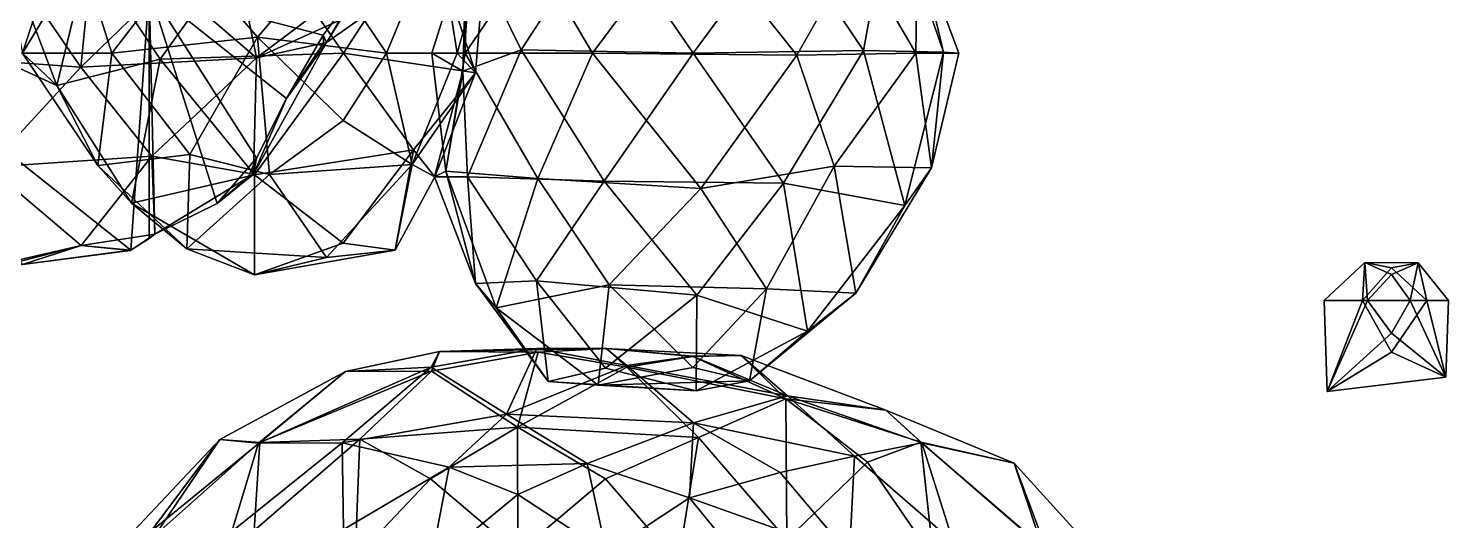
# Model space of a CAD drawing. Extents: x 290083 to 295691, y 4553739 to 4561622.
# Drawn here: x 290202.6 to 290407.4, y 4561138.1 to 4561209 of the extents above; entities that cross this region are included whole.
import ezdxf

# ---------------------------------------------------------------- set-up
doc = ezdxf.new("R2010")
doc.units = 0
doc.layers.add('Au_ppm_Pref_-_0_3', color=7, linetype='CONTINUOUS')

msp = doc.modelspace()

# ---------------------------------------------------------------- linework, layer by layer
at = {"layer": 'Au_ppm_Pref_-_0_3'}
for points in [[(290311.44, 4561223.08, 1544.61), (290323.06, 4561205.84, 1546.04), (290327.01, 4561227.6, 1549.68)], [(290323.06, 4561205.84, 1546.04), (290334.6, 4561205.61, 1550.31), (290327.01, 4561227.6, 1549.68)], [(290334.6, 4561205.61, 1550.31), (290330.81, 4561221.34, 1555.14), (290327.01, 4561227.6, 1549.68)], [(290210.17, 4561203.44, 1643.11), (290195.57, 4561224.57, 1644.05), (290183.87, 4561205.29, 1644.92)], [(290210.17, 4561203.44, 1643.11), (290212.24, 4561224.17, 1641.25), (290195.57, 4561224.57, 1644.05)], [(290196.5, 4561205.44, 1597.68), (290198.17, 4561223.11, 1597.51), (290206.7, 4561200.77, 1599.37)], [(290201.74, 4561205.44, 1592.6), (290205.2, 4561216.16, 1591.74), (290198.17, 4561223.11, 1597.51)], [(290198.17, 4561223.11, 1597.51), (290211.37, 4561220.04, 1602), (290206.7, 4561200.77, 1599.37)], [(290212.24, 4561224.17, 1641.25), (290210.17, 4561203.44, 1643.11), (290222.81, 4561215.7, 1642.67)], [(290221.61, 4561204.61, 1601.61), (290211.37, 4561220.04, 1602), (290235.37, 4561223.76, 1603.16)], [(290248.02, 4561205.43, 1603.61), (290221.61, 4561204.61, 1601.61), (290235.37, 4561223.76, 1603.16)], [(290248.02, 4561205.43, 1603.61), (290235.37, 4561223.76, 1603.16), (290260.17, 4561224.16, 1602.21)], [(290245.2, 4561218.92, 1588.57), (290254.26, 4561205.44, 1588.8), (290261.58, 4561223.23, 1591.59)], [(290248.02, 4561205.43, 1603.61), (290260.17, 4561224.16, 1602.21), (290267.06, 4561202.61, 1598.55)], [(290264.42, 4561205.44, 1593.22), (290261.58, 4561223.23, 1591.59), (290254.26, 4561205.44, 1588.8)], [(290268.54, 4561220.01, 1597.68), (290267.06, 4561202.61, 1598.55), (290260.17, 4561224.16, 1602.21)], [(290264.42, 4561205.44, 1593.22), (290268.54, 4561220.01, 1597.68), (290261.58, 4561223.23, 1591.59)], [(290285.57, 4561224.23, 1544.91), (290266.55, 4561220.43, 1549.27), (290273.66, 4561205.95, 1545.97)], [(290298.49, 4561205.45, 1544.43), (290285.57, 4561224.23, 1544.91), (290273.66, 4561205.95, 1545.97)], [(290275.47, 4561219.9, 1561.37), (290298.09, 4561224.45, 1562.47), (290283.98, 4561205.45, 1563.79)], [(290298.09, 4561224.45, 1562.47), (290313.44, 4561205.18, 1562.71), (290283.98, 4561205.45, 1563.79)], [(290298.49, 4561205.45, 1544.43), (290311.44, 4561223.08, 1544.61), (290285.57, 4561224.23, 1544.91)], [(290298.09, 4561224.45, 1562.47), (290322.01, 4561220.22, 1560.27), (290313.44, 4561205.18, 1562.71)], [(290298.49, 4561205.45, 1544.43), (290323.06, 4561205.84, 1546.04), (290311.44, 4561223.08, 1544.61)], [(290260.76, 4561205.44, 1556.1), (290265.85, 4561221.5, 1555.24), (290265.59, 4561205.44, 1559.69)], [(290265.85, 4561221.5, 1555.24), (290260.76, 4561205.44, 1556.1), (290265.25, 4561202.87, 1550.91)], [(290265.85, 4561221.5, 1555.24), (290265.25, 4561202.87, 1550.91), (290266.55, 4561220.43, 1549.27)], [(290265.85, 4561221.5, 1555.24), (290275.47, 4561219.9, 1561.37), (290265.59, 4561205.44, 1559.69)], [(290322.01, 4561220.22, 1560.27), (290330.81, 4561221.34, 1555.14), (290330.61, 4561205.44, 1559.4)], [(290330.81, 4561221.34, 1555.14), (290336.79, 4561205.44, 1556.1), (290330.61, 4561205.44, 1559.4)], [(290336.79, 4561205.44, 1556.1), (290330.81, 4561221.34, 1555.14), (290334.6, 4561205.61, 1550.31)], [(290201.74, 4561205.44, 1592.6), (290214.61, 4561205.44, 1587.87), (290210.21, 4561219.42, 1590.46)], [(290201.74, 4561205.44, 1592.6), (290210.21, 4561219.42, 1590.46), (290205.2, 4561216.16, 1591.74)], [(290221.61, 4561204.61, 1601.61), (290206.7, 4561200.77, 1599.37), (290211.37, 4561220.04, 1602)], [(290225.47, 4561219.59, 1588.27), (290210.21, 4561219.42, 1590.46), (290214.61, 4561205.44, 1587.87)], [(290235.62, 4561207.75, 1588.17), (290225.47, 4561219.59, 1588.27), (290214.61, 4561205.44, 1587.87)], [(290232.44, 4561219.78, 1638.5), (290222.81, 4561215.7, 1642.67), (290235.49, 4561204.78, 1645.4)], [(290235.62, 4561207.75, 1588.17), (290245.2, 4561218.92, 1588.57), (290225.47, 4561219.59, 1588.27)], [(290235.49, 4561204.78, 1645.4), (290248.01, 4561214.22, 1642.18), (290232.44, 4561219.78, 1638.5)], [(290235.62, 4561207.75, 1588.17), (290254.26, 4561205.44, 1588.8), (290245.2, 4561218.92, 1588.57)], [(290264.42, 4561205.44, 1593.22), (290267.06, 4561202.61, 1598.55), (290268.54, 4561220.01, 1597.68)], [(290266.55, 4561220.43, 1549.27), (290265.25, 4561202.87, 1550.91), (290273.66, 4561205.95, 1545.97)], [(290283.98, 4561205.45, 1563.79), (290265.59, 4561205.44, 1559.69), (290275.47, 4561219.9, 1561.37)], [(290330.61, 4561205.44, 1559.4), (290313.44, 4561205.18, 1562.71), (290322.01, 4561220.22, 1560.27)], [(290245.57, 4561206.99, 1651.44), (290249.97, 4561214.64, 1651), (290251.78, 4561217.04, 1650.72)], [(290245.57, 4561206.99, 1651.44), (290251.78, 4561217.04, 1650.72), (290254.86, 4561213.58, 1645.19)], [(290210.17, 4561203.44, 1643.11), (290235.49, 4561204.78, 1645.4), (290222.81, 4561215.7, 1642.67)], [(290220, 4561214.64, 1652.61), (290177.32, 4561208.84, 1648.6), (290178.16, 4561214.64, 1648.9)], [(290217.35, 4561177.06, 1650.94), (290177.32, 4561208.84, 1648.6), (290220, 4561214.64, 1652.61)], [(290220, 4561178.72, 1651.24), (290217.35, 4561177.06, 1650.94), (290220, 4561214.64, 1652.61)], [(290220.83, 4561179.33, 1651.29), (290220, 4561178.72, 1651.24), (290220, 4561214.64, 1652.61)], [(290229.82, 4561183.79, 1651.76), (290220.83, 4561179.33, 1651.29), (290220, 4561214.64, 1652.61)], [(290235.49, 4561190.33, 1652.19), (290229.82, 4561183.79, 1651.76), (290220, 4561214.64, 1652.61)], [(290239.82, 4561198.91, 1652.66), (290235.49, 4561190.33, 1652.19), (290220, 4561214.64, 1652.61)], [(290220, 4561214.64, 1652.61), (290245.13, 4561208.06, 1651.73), (290239.82, 4561198.91, 1652.66)], [(290249.97, 4561214.64, 1651), (290245.13, 4561208.06, 1651.73), (290220, 4561214.64, 1652.61)], [(290248.01, 4561214.22, 1642.18), (290235.49, 4561204.78, 1645.4), (290254.86, 4561213.58, 1645.19)], [(290245.57, 4561206.99, 1651.44), (290254.86, 4561213.58, 1645.19), (290235.49, 4561204.78, 1645.4)], [(290245.57, 4561206.99, 1651.44), (290245.13, 4561208.06, 1651.73), (290249.97, 4561214.64, 1651)], [(290201.73, 4561174.96, 1651.36), (290177.32, 4561208.84, 1648.6), (290217.35, 4561177.06, 1650.94)], [(290235.62, 4561207.75, 1588.17), (290214.61, 4561205.44, 1587.87), (290225.9, 4561190.86, 1588.33)], [(290237.36, 4561187.95, 1588.98), (290235.62, 4561207.75, 1588.17), (290225.9, 4561190.86, 1588.33)], [(290239.82, 4561198.91, 1652.66), (290245.57, 4561206.99, 1651.44), (290235.07, 4561188, 1651.3)], [(290245.57, 4561206.99, 1651.44), (290235.49, 4561204.78, 1645.4), (290235.07, 4561188, 1651.3)], [(290235.62, 4561207.75, 1588.17), (290237.36, 4561187.95, 1588.98), (290248.01, 4561195.76, 1588.51)], [(290235.62, 4561207.75, 1588.17), (290248.01, 4561195.76, 1588.51), (290254.26, 4561205.44, 1588.8)], [(290245.13, 4561208.06, 1651.73), (290245.16, 4561206.9, 1651.81), (290239.82, 4561198.91, 1652.66)], [(290245.16, 4561206.9, 1651.81), (290245.57, 4561206.99, 1651.44), (290239.82, 4561198.91, 1652.66)], [(290245.57, 4561206.99, 1651.44), (290245.16, 4561206.9, 1651.81), (290245.13, 4561208.06, 1651.73)], [(290210.17, 4561203.44, 1643.11), (290183.87, 4561205.29, 1644.92), (290196.86, 4561189.03, 1645.4)], [(290206.7, 4561200.77, 1599.37), (290201.74, 4561205.44, 1592.6), (290196.5, 4561205.44, 1597.68)], [(290206.7, 4561200.77, 1599.37), (290212.61, 4561189.23, 1592.38), (290201.74, 4561205.44, 1592.6)], [(290201.74, 4561205.44, 1592.6), (290212.61, 4561189.23, 1592.38), (290214.61, 4561205.44, 1587.87)], [(290221.61, 4561204.61, 1601.61), (290217.47, 4561183.81, 1598.93), (290206.7, 4561200.77, 1599.37)], [(290210.17, 4561203.44, 1643.11), (290220.42, 4561190.58, 1646.09), (290235.49, 4561204.78, 1645.4)], [(290212.61, 4561189.23, 1592.38), (290225.9, 4561190.86, 1588.33), (290214.61, 4561205.44, 1587.87)], [(290235.19, 4561187.93, 1602.54), (290217.47, 4561183.81, 1598.93), (290221.61, 4561204.61, 1601.61)], [(290220.42, 4561190.58, 1646.09), (290235.07, 4561188, 1651.3), (290235.49, 4561204.78, 1645.4)], [(290248.02, 4561205.43, 1603.61), (290235.19, 4561187.93, 1602.54), (290221.61, 4561204.61, 1601.61)], [(290248.02, 4561205.43, 1603.61), (290258.16, 4561191.51, 1601.17), (290235.19, 4561187.93, 1602.54)], [(290257.93, 4561189.42, 1592.34), (290254.26, 4561205.44, 1588.8), (290248.01, 4561195.76, 1588.51)], [(290248.02, 4561205.43, 1603.61), (290267.06, 4561202.61, 1598.55), (290258.16, 4561191.51, 1601.17)], [(290264.42, 4561205.44, 1593.22), (290254.26, 4561205.44, 1588.8), (290257.93, 4561189.42, 1592.34)], [(290264.42, 4561205.44, 1593.22), (290257.93, 4561189.42, 1592.34), (290267.06, 4561202.61, 1598.55)], [(290262.82, 4561188.46, 1555.76), (290260.76, 4561205.44, 1556.1), (290265.59, 4561205.44, 1559.69)], [(290260.76, 4561205.44, 1556.1), (290262.82, 4561188.46, 1555.76), (290265.25, 4561202.87, 1550.91)], [(290262.82, 4561188.46, 1555.76), (290265.59, 4561205.44, 1559.69), (290276.08, 4561187.39, 1561.28)], [(290265.25, 4561202.87, 1550.91), (290265.92, 4561187.62, 1546.73), (290273.66, 4561205.95, 1545.97)], [(290276.08, 4561187.39, 1561.28), (290265.59, 4561205.44, 1559.69), (290283.98, 4561205.45, 1563.79)], [(290285.65, 4561186.99, 1544.78), (290273.66, 4561205.95, 1545.97), (290265.92, 4561187.62, 1546.73)], [(290298.49, 4561205.45, 1544.43), (290273.66, 4561205.95, 1545.97), (290285.65, 4561186.99, 1544.78)], [(290276.08, 4561187.39, 1561.28), (290283.98, 4561205.45, 1563.79), (290299.59, 4561185.96, 1563.17)], [(290313.44, 4561205.18, 1562.71), (290299.59, 4561185.96, 1563.17), (290283.98, 4561205.45, 1563.79)], [(290298.49, 4561205.45, 1544.43), (290285.65, 4561186.99, 1544.78), (290311.5, 4561186.7, 1545.17)], [(290298.49, 4561205.45, 1544.43), (290311.5, 4561186.7, 1545.17), (290323.06, 4561205.84, 1546.04)], [(290318.79, 4561189.17, 1561.2), (290299.59, 4561185.96, 1563.17), (290313.44, 4561205.18, 1562.71)], [(290311.5, 4561186.7, 1545.17), (290329.02, 4561183.48, 1548.87), (290323.06, 4561205.84, 1546.04)], [(290318.79, 4561189.17, 1561.2), (290313.44, 4561205.18, 1562.71), (290330.61, 4561205.44, 1559.4)], [(290318.79, 4561189.17, 1561.2), (290330.61, 4561205.44, 1559.4), (290332.86, 4561188.93, 1555.51)], [(290334.6, 4561205.61, 1550.31), (290323.06, 4561205.84, 1546.04), (290329.02, 4561183.48, 1548.87)], [(290334.6, 4561205.61, 1550.31), (290329.02, 4561183.48, 1548.87), (290332.86, 4561188.93, 1555.51)], [(290336.79, 4561205.44, 1556.1), (290332.86, 4561188.93, 1555.51), (290330.61, 4561205.44, 1559.4)], [(290332.86, 4561188.93, 1555.51), (290336.79, 4561205.44, 1556.1), (290334.6, 4561205.61, 1550.31)], [(290196.86, 4561189.03, 1645.4), (290220.42, 4561190.58, 1646.09), (290210.17, 4561203.44, 1643.11)], [(290257.93, 4561189.42, 1592.34), (290261.22, 4561187.62, 1597.68), (290267.06, 4561202.61, 1598.55)], [(290267.06, 4561202.61, 1598.55), (290261.22, 4561187.62, 1597.68), (290258.16, 4561191.51, 1601.17)], [(290265.25, 4561202.87, 1550.91), (290262.82, 4561188.46, 1555.76), (290261.17, 4561187.62, 1550.16)], [(290265.25, 4561202.87, 1550.91), (290261.17, 4561187.62, 1550.16), (290265.92, 4561187.62, 1546.73)], [(290206.7, 4561200.77, 1599.37), (290217.47, 4561183.81, 1598.93), (290212.61, 4561189.23, 1592.38)], [(290235.49, 4561190.33, 1652.19), (290239.82, 4561198.91, 1652.66), (290235.07, 4561188, 1651.3)], [(290248.01, 4561195.76, 1588.51), (290237.36, 4561187.95, 1588.98), (290257.93, 4561189.42, 1592.34)], [(290196.86, 4561189.03, 1645.4), (290210.21, 4561177.73, 1647.84), (290220.42, 4561190.58, 1646.09)], [(290220.83, 4561179.33, 1651.29), (290220.42, 4561190.58, 1646.09), (290210.21, 4561177.73, 1647.84)], [(290212.61, 4561189.23, 1592.38), (290225.45, 4561177.22, 1592.97), (290225.9, 4561190.86, 1588.33)], [(290235.07, 4561188, 1651.3), (290220.42, 4561190.58, 1646.09), (290220.83, 4561179.33, 1651.29)], [(290225.45, 4561177.22, 1592.97), (290237.36, 4561187.95, 1588.98), (290225.9, 4561190.86, 1588.33)], [(290235.49, 4561190.33, 1652.19), (290234.31, 4561187.59, 1652.05), (290229.82, 4561183.79, 1651.76)], [(290235.07, 4561188, 1651.3), (290234.31, 4561187.59, 1652.05), (290235.49, 4561190.33, 1652.19)], [(290248.01, 4561178.04, 1600.87), (290235.19, 4561187.93, 1602.54), (290258.16, 4561191.51, 1601.17)], [(290255.48, 4561177.06, 1597.68), (290248.01, 4561178.04, 1600.87), (290258.16, 4561191.51, 1601.17)], [(290261.22, 4561187.62, 1597.68), (290255.48, 4561177.06, 1597.68), (290258.16, 4561191.51, 1601.17)], [(290196.86, 4561189.03, 1645.4), (290197.01, 4561174.67, 1651.44), (290210.21, 4561177.73, 1647.84)], [(290212.61, 4561189.23, 1592.38), (290217.47, 4561183.81, 1598.93), (290225.45, 4561177.22, 1592.97)], [(290245.59, 4561176.01, 1592.67), (290257.93, 4561189.42, 1592.34), (290237.36, 4561187.95, 1588.98)], [(290245.59, 4561176.01, 1592.67), (290255.48, 4561177.06, 1597.68), (290257.93, 4561189.42, 1592.34)], [(290257.93, 4561189.42, 1592.34), (290255.48, 4561177.06, 1597.68), (290261.22, 4561187.62, 1597.68)], [(290267.08, 4561172.23, 1550.16), (290261.17, 4561187.62, 1550.16), (290262.82, 4561188.46, 1555.76)], [(290276.08, 4561187.39, 1561.28), (290270.05, 4561168.75, 1555.9), (290262.82, 4561188.46, 1555.76)], [(290267.08, 4561172.23, 1550.16), (290262.82, 4561188.46, 1555.76), (290270.05, 4561168.75, 1555.9)], [(290309.07, 4561171.47, 1560.57), (290299.59, 4561185.96, 1563.17), (290318.79, 4561189.17, 1561.2)], [(290309.07, 4561171.47, 1560.57), (290318.79, 4561189.17, 1561.2), (290321.96, 4561170.84, 1555.55)], [(290318.79, 4561189.17, 1561.2), (290332.86, 4561188.93, 1555.51), (290321.96, 4561170.84, 1555.55)], [(290329.02, 4561183.48, 1548.87), (290321.96, 4561170.84, 1555.55), (290332.86, 4561188.93, 1555.51)], [(290235.22, 4561173.48, 1597.23), (290217.47, 4561183.81, 1598.93), (290235.19, 4561187.93, 1602.54)], [(290235.07, 4561188, 1651.3), (290220.83, 4561179.33, 1651.29), (290229.82, 4561183.79, 1651.76)], [(290225.45, 4561177.22, 1592.97), (290245.59, 4561176.01, 1592.67), (290237.36, 4561187.95, 1588.98)], [(290234.31, 4561187.59, 1652.05), (290235.07, 4561188, 1651.3), (290229.82, 4561183.79, 1651.76)], [(290235.22, 4561173.48, 1597.23), (290235.19, 4561187.93, 1602.54), (290248.01, 4561178.04, 1600.87)], [(290261.17, 4561187.62, 1550.16), (290267.08, 4561172.23, 1550.16), (290265.92, 4561187.62, 1546.73)], [(290285.65, 4561186.99, 1544.78), (290265.92, 4561187.62, 1546.73), (290275.9, 4561172.62, 1546.43)], [(290267.08, 4561172.23, 1550.16), (290275.9, 4561172.62, 1546.43), (290265.92, 4561187.62, 1546.73)], [(290276.08, 4561187.39, 1561.28), (290286.35, 4561172.07, 1560.88), (290270.05, 4561168.75, 1555.9)], [(290285.65, 4561186.99, 1544.78), (290275.9, 4561172.62, 1546.43), (290299, 4561170.56, 1545.97)], [(290286.35, 4561172.07, 1560.88), (290276.08, 4561187.39, 1561.28), (290299.59, 4561185.96, 1563.17)], [(290311.5, 4561186.7, 1545.17), (290285.65, 4561186.99, 1544.78), (290299, 4561170.56, 1545.97)], [(290299, 4561170.56, 1545.97), (290314.98, 4561165.37, 1549.87), (290311.5, 4561186.7, 1545.17)], [(290311.5, 4561186.7, 1545.17), (290314.98, 4561165.37, 1549.87), (290329.02, 4561183.48, 1548.87)], [(290286.35, 4561172.07, 1560.88), (290299.59, 4561185.96, 1563.17), (290309.07, 4561171.47, 1560.57)], [(290225.45, 4561177.22, 1592.97), (290217.47, 4561183.81, 1598.93), (290235.22, 4561173.48, 1597.23)], [(290329.02, 4561183.48, 1548.87), (290314.98, 4561165.37, 1549.87), (290321.96, 4561170.84, 1555.55)], [(290220.83, 4561179.33, 1651.29), (290210.21, 4561177.73, 1647.84), (290217.35, 4561177.06, 1650.94)], [(290220, 4561178.72, 1651.24), (290220.83, 4561179.33, 1651.29), (290217.35, 4561177.06, 1650.94)], [(290235.22, 4561173.48, 1597.23), (290248.01, 4561178.04, 1600.87), (290255.48, 4561177.06, 1597.68)], [(290197.01, 4561174.67, 1651.44), (290197.59, 4561174.43, 1651.44), (290210.21, 4561177.73, 1647.84)], [(290210.21, 4561177.73, 1647.84), (290197.59, 4561174.43, 1651.44), (290201.73, 4561174.96, 1651.36)], [(290217.32, 4561177.02, 1650.95), (290210.21, 4561177.73, 1647.84), (290201.73, 4561174.96, 1651.36)], [(290217.32, 4561177.02, 1650.95), (290201.73, 4561174.96, 1651.36), (290217.35, 4561177.06, 1650.94)], [(290217.35, 4561177.06, 1650.94), (290210.21, 4561177.73, 1647.84), (290217.32, 4561177.02, 1650.95)], [(290245.59, 4561176.01, 1592.67), (290225.45, 4561177.22, 1592.97), (290235.22, 4561173.48, 1597.23)], [(290245.59, 4561176.01, 1592.67), (290235.22, 4561173.48, 1597.23), (290255.48, 4561177.06, 1597.68)], [(290389.49, 4561169.8, 1496.71), (290395.34, 4561175.27, 1496.71), (290395.76, 4561169.8, 1498.33)], [(290395.34, 4561175.27, 1496.71), (290389.49, 4561169.8, 1496.71), (290395.03, 4561169.8, 1494.74)], [(290395.34, 4561175.27, 1496.71), (290395.03, 4561169.8, 1494.74), (290399.2, 4561174.49, 1495.15)], [(290399.2, 4561174.49, 1495.15), (290395.03, 4561169.8, 1494.74), (290404.28, 4561169.8, 1494.31)], [(290395.34, 4561175.27, 1496.71), (290399.2, 4561173.53, 1497.95), (290395.76, 4561169.8, 1498.33)], [(290395.34, 4561175.27, 1496.71), (290403.04, 4561175.23, 1496.71), (290399.2, 4561173.53, 1497.95)], [(290403.04, 4561175.23, 1496.71), (290395.34, 4561175.27, 1496.71), (290399.2, 4561174.49, 1495.15)], [(290401.88, 4561169.8, 1497.97), (290399.2, 4561173.53, 1497.95), (290403.04, 4561175.23, 1496.71)], [(290403.04, 4561175.23, 1496.71), (290399.2, 4561174.49, 1495.15), (290404.28, 4561169.8, 1494.31)], [(290401.88, 4561169.8, 1497.97), (290403.04, 4561175.23, 1496.71), (290407.44, 4561169.8, 1496.71)], [(290407.44, 4561169.8, 1496.71), (290403.04, 4561175.23, 1496.71), (290404.28, 4561169.8, 1494.31)], [(290275.9, 4561172.62, 1546.43), (290267.08, 4561172.23, 1550.16), (290277.56, 4561158.13, 1550.16)], [(290277.56, 4561158.13, 1550.16), (290267.08, 4561172.23, 1550.16), (290270.05, 4561168.75, 1555.9)], [(290286.35, 4561172.07, 1560.88), (290284.77, 4561157.57, 1555.64), (290270.05, 4561168.75, 1555.9)], [(290299, 4561170.56, 1545.97), (290275.9, 4561172.62, 1546.43), (290285.81, 4561160.02, 1546.9)], [(290275.9, 4561172.62, 1546.43), (290277.56, 4561158.13, 1550.16), (290285.81, 4561160.02, 1546.9)], [(290286.35, 4561172.07, 1560.88), (290298.41, 4561160.15, 1559.32), (290284.77, 4561157.57, 1555.64)], [(290286.35, 4561172.07, 1560.88), (290309.07, 4561171.47, 1560.57), (290298.41, 4561160.15, 1559.32)], [(290401.88, 4561169.8, 1497.97), (290395.76, 4561169.8, 1498.33), (290399.2, 4561173.53, 1497.95)], [(290299, 4561170.56, 1545.97), (290285.81, 4561160.02, 1546.9), (290298.93, 4561156.78, 1550.61)], [(290306.6, 4561158.22, 1556.1), (290298.41, 4561160.15, 1559.32), (290309.07, 4561171.47, 1560.57)], [(290299, 4561170.56, 1545.97), (290298.93, 4561156.78, 1550.61), (290314.98, 4561165.37, 1549.87)], [(290321.96, 4561170.84, 1555.55), (290306.6, 4561158.22, 1556.1), (290309.07, 4561171.47, 1560.57)], [(290314.98, 4561165.37, 1549.87), (290306.6, 4561158.22, 1556.1), (290321.96, 4561170.84, 1555.55)], [(290389.92, 4561156.68, 1496.71), (290389.49, 4561169.8, 1496.71), (290395.76, 4561169.8, 1498.33)], [(290389.49, 4561169.8, 1496.71), (290389.92, 4561156.68, 1496.71), (290395.03, 4561169.8, 1494.74)], [(290389.92, 4561156.68, 1496.71), (290395.76, 4561169.8, 1498.33), (290399.2, 4561165.07, 1498.29)], [(290389.92, 4561156.68, 1496.71), (290399.2, 4561162.36, 1494.23), (290395.03, 4561169.8, 1494.74)], [(290404.28, 4561169.8, 1494.31), (290395.03, 4561169.8, 1494.74), (290399.2, 4561162.36, 1494.23)], [(290401.88, 4561169.8, 1497.97), (290399.2, 4561165.07, 1498.29), (290395.76, 4561169.8, 1498.33)], [(290401.88, 4561169.8, 1497.97), (290407.02, 4561158.75, 1496.71), (290399.2, 4561165.07, 1498.29)], [(290407.02, 4561158.75, 1496.71), (290404.28, 4561169.8, 1494.31), (290399.2, 4561162.36, 1494.23)], [(290401.88, 4561169.8, 1497.97), (290407.44, 4561169.8, 1496.71), (290407.02, 4561158.75, 1496.71)], [(290407.02, 4561158.75, 1496.71), (290407.44, 4561169.8, 1496.71), (290404.28, 4561169.8, 1494.31)], [(290284.77, 4561157.57, 1555.64), (290277.56, 4561158.13, 1550.16), (290270.05, 4561168.75, 1555.9)], [(290298.93, 4561156.78, 1550.61), (290306.6, 4561158.22, 1556.1), (290314.98, 4561165.37, 1549.87)], [(290407.02, 4561158.75, 1496.71), (290389.92, 4561156.68, 1496.71), (290399.2, 4561165.07, 1498.29)], [(290260.74, 4561159.61, 1495.97), (290261.91, 4561162.44, 1502.68), (290248.34, 4561159.55, 1502.71)], [(290261.91, 4561162.44, 1502.68), (290260.71, 4561160.16, 1509.42), (290248.34, 4561159.55, 1502.71)], [(290271.56, 4561153.4, 1514.89), (290260.71, 4561160.16, 1509.42), (290275.94, 4561162.89, 1507.57)], [(290275.94, 4561162.89, 1507.57), (290260.71, 4561160.16, 1509.42), (290261.91, 4561162.44, 1502.68)], [(290261.91, 4561162.44, 1502.68), (290260.74, 4561159.61, 1495.97), (290276.12, 4561162.36, 1497.82)], [(290273.16, 4561151.54, 1490.98), (290276.12, 4561162.36, 1497.82), (290260.74, 4561159.61, 1495.97)], [(290275.94, 4561162.89, 1507.57), (290261.91, 4561162.44, 1502.68), (290285.93, 4561162.87, 1502.65)], [(290261.91, 4561162.44, 1502.68), (290276.12, 4561162.36, 1497.82), (290285.93, 4561162.87, 1502.65)], [(290288.92, 4561160.43, 1509.94), (290271.56, 4561153.4, 1514.89), (290275.94, 4561162.89, 1507.57)], [(290273.16, 4561151.54, 1490.98), (290288.93, 4561160.17, 1495.45), (290276.12, 4561162.36, 1497.82)], [(290275.94, 4561162.89, 1507.57), (290285.93, 4561162.87, 1502.65), (290288.92, 4561160.43, 1509.94)], [(290276.12, 4561162.36, 1497.82), (290288.93, 4561160.17, 1495.45), (290285.93, 4561162.87, 1502.65)], [(290285.93, 4561162.87, 1502.65), (290288.93, 4561160.17, 1495.45), (290298.41, 4561161.71, 1499.41)], [(290298.41, 4561161.74, 1505.9), (290288.92, 4561160.43, 1509.94), (290285.93, 4561162.87, 1502.65)], [(290298.41, 4561161.74, 1505.9), (290285.93, 4561162.87, 1502.65), (290305.39, 4561161.86, 1502.65)], [(290285.93, 4561162.87, 1502.65), (290298.41, 4561161.71, 1499.41), (290305.39, 4561161.86, 1502.65)], [(290312.1, 4561156.03, 1509.07), (290288.92, 4561160.43, 1509.94), (290298.41, 4561161.74, 1505.9)], [(290288.93, 4561160.17, 1495.45), (290311.84, 4561155.6, 1496.37), (290298.41, 4561161.71, 1499.41)], [(290298.41, 4561161.71, 1499.41), (290311.84, 4561155.6, 1496.37), (290305.39, 4561161.86, 1502.65)], [(290305.39, 4561161.86, 1502.65), (290312.1, 4561156.03, 1509.07), (290298.41, 4561161.74, 1505.9)], [(290311.84, 4561155.6, 1496.37), (290326.29, 4561153.97, 1502.63), (290305.39, 4561161.86, 1502.65)], [(290312.1, 4561156.03, 1509.07), (290305.39, 4561161.86, 1502.65), (290326.29, 4561153.97, 1502.63)], [(290389.92, 4561156.68, 1496.71), (290407.02, 4561158.75, 1496.71), (290399.2, 4561162.36, 1494.23)], [(290235.78, 4561149.22, 1508.63), (290230.19, 4561149.75, 1502.65), (290248.34, 4561159.55, 1502.71)], [(290248.34, 4561159.55, 1502.71), (290230.19, 4561149.75, 1502.65), (290235.97, 4561149.32, 1496.64)], [(290247.87, 4561149.26, 1514.07), (290235.78, 4561149.22, 1508.63), (290260.71, 4561160.16, 1509.42)], [(290248.34, 4561159.55, 1502.71), (290260.71, 4561160.16, 1509.42), (290235.78, 4561149.22, 1508.63)], [(290250.38, 4561149.79, 1491.71), (290260.74, 4561159.61, 1495.97), (290235.97, 4561149.32, 1496.64)], [(290235.97, 4561149.32, 1496.64), (290260.74, 4561159.61, 1495.97), (290248.34, 4561159.55, 1502.71)], [(290260.71, 4561160.16, 1509.42), (290271.56, 4561153.4, 1514.89), (290247.87, 4561149.26, 1514.07)], [(290273.16, 4561151.54, 1490.98), (290260.74, 4561159.61, 1495.97), (290250.38, 4561149.79, 1491.71)], [(290271.56, 4561153.4, 1514.89), (290288.92, 4561160.43, 1509.94), (290298.52, 4561152.15, 1514.58)], [(290273.16, 4561151.54, 1490.98), (290299.26, 4561150.05, 1491.58), (290288.93, 4561160.17, 1495.45)], [(290277.56, 4561158.13, 1550.16), (290298.93, 4561156.78, 1550.61), (290285.81, 4561160.02, 1546.9)], [(290306.6, 4561158.22, 1556.1), (290284.77, 4561157.57, 1555.64), (290298.41, 4561160.15, 1559.32)], [(290298.52, 4561152.15, 1514.58), (290288.92, 4561160.43, 1509.94), (290312.1, 4561156.03, 1509.07)], [(290299.26, 4561150.05, 1491.58), (290311.84, 4561155.6, 1496.37), (290288.93, 4561160.17, 1495.45)], [(290298.93, 4561156.78, 1550.61), (290277.56, 4561158.13, 1550.16), (290284.77, 4561157.57, 1555.64)], [(290284.77, 4561157.57, 1555.64), (290306.6, 4561158.22, 1556.1), (290298.93, 4561156.78, 1550.61)], [(290321.76, 4561147.36, 1513.86), (290298.52, 4561152.15, 1514.58), (290312.1, 4561156.03, 1509.07)], [(290299.26, 4561150.05, 1491.58), (290311.97, 4561135.29, 1488.78), (290311.84, 4561155.6, 1496.37)], [(290311.97, 4561135.29, 1488.78), (290323.61, 4561146.47, 1492.61), (290311.84, 4561155.6, 1496.37)], [(290311.84, 4561155.6, 1496.37), (290323.61, 4561146.47, 1492.61), (290331.3, 4561149.38, 1497.2)], [(290311.84, 4561155.6, 1496.37), (290331.3, 4561149.38, 1497.2), (290326.29, 4561153.97, 1502.63)], [(290321.76, 4561147.36, 1513.86), (290312.1, 4561156.03, 1509.07), (290331.44, 4561149.28, 1508.07)], [(290331.44, 4561149.28, 1508.07), (290312.1, 4561156.03, 1509.07), (290326.29, 4561153.97, 1502.63)], [(290263.29, 4561145.77, 1519.66), (290247.87, 4561149.26, 1514.07), (290271.56, 4561153.4, 1514.89)], [(290283.18, 4561146.3, 1519.81), (290263.29, 4561145.77, 1519.66), (290271.56, 4561153.4, 1514.89)], [(290271.56, 4561153.4, 1514.89), (290298.52, 4561152.15, 1514.58), (290283.18, 4561146.3, 1519.81)], [(290331.3, 4561149.38, 1497.2), (290344.79, 4561146.31, 1502.65), (290326.29, 4561153.97, 1502.63)], [(290344.79, 4561146.31, 1502.65), (290331.44, 4561149.28, 1508.07), (290326.29, 4561153.97, 1502.63)], [(290273.16, 4561151.54, 1490.98), (290250.38, 4561149.79, 1491.71), (290260.61, 4561144.05, 1487.48)], [(290273.16, 4561151.54, 1490.98), (290260.61, 4561144.05, 1487.48), (290273.18, 4561133.38, 1486.09)], [(290273.18, 4561133.38, 1486.09), (290285.81, 4561144.06, 1487.47), (290273.16, 4561151.54, 1490.98)], [(290299.26, 4561150.05, 1491.58), (290273.16, 4561151.54, 1490.98), (290285.81, 4561144.06, 1487.47)], [(290297.95, 4561141.31, 1521.09), (290283.18, 4561146.3, 1519.81), (290298.52, 4561152.15, 1514.58)], [(290297.95, 4561141.31, 1521.09), (290298.52, 4561152.15, 1514.58), (290311.01, 4561145, 1518.14)], [(290321.76, 4561147.36, 1513.86), (290311.01, 4561145, 1518.14), (290298.52, 4561152.15, 1514.58)], [(290230.19, 4561149.75, 1502.65), (290220.83, 4561135.92, 1508.36), (290213.93, 4561132.47, 1502.65)], [(290230.19, 4561149.75, 1502.65), (290213.93, 4561132.47, 1502.65), (290220.2, 4561136.44, 1497.02)], [(290235.97, 4561149.32, 1496.64), (290230.19, 4561149.75, 1502.65), (290220.2, 4561136.44, 1497.02)], [(290220.2, 4561136.44, 1497.02), (290235.15, 4561136.6, 1490), (290235.97, 4561149.32, 1496.64)], [(290235.78, 4561149.22, 1508.63), (290220.83, 4561135.92, 1508.36), (290230.19, 4561149.75, 1502.65)], [(290235.78, 4561149.22, 1508.63), (290231.93, 4561136.47, 1515.37), (290220.83, 4561135.92, 1508.36)], [(290247.87, 4561149.26, 1514.07), (290248.02, 4561136.77, 1520.78), (290231.93, 4561136.47, 1515.37)], [(290247.87, 4561149.26, 1514.07), (290231.93, 4561136.47, 1515.37), (290235.78, 4561149.22, 1508.63)], [(290249.74, 4561132.58, 1486.18), (290250.38, 4561149.79, 1491.71), (290235.15, 4561136.6, 1490)], [(290235.97, 4561149.32, 1496.64), (290235.15, 4561136.6, 1490), (290250.38, 4561149.79, 1491.71)], [(290263.29, 4561145.77, 1519.66), (290248.02, 4561136.77, 1520.78), (290247.87, 4561149.26, 1514.07)], [(290250.38, 4561149.79, 1491.71), (290249.74, 4561132.58, 1486.18), (290260.61, 4561144.05, 1487.48)], [(290299.26, 4561150.05, 1491.58), (290285.81, 4561144.06, 1487.47), (290296.33, 4561131.95, 1486.55)], [(290299.26, 4561150.05, 1491.58), (290296.33, 4561131.95, 1486.55), (290311.97, 4561135.29, 1488.78)], [(290331.44, 4561149.28, 1508.07), (290335.97, 4561135, 1514.71), (290321.76, 4561147.36, 1513.86)], [(290333.15, 4561132.6, 1491.16), (290331.3, 4561149.38, 1497.2), (290323.61, 4561146.47, 1492.61)], [(290333.15, 4561132.6, 1491.16), (290349.51, 4561133.76, 1496.58), (290331.3, 4561149.38, 1497.2)], [(290331.3, 4561149.38, 1497.2), (290349.51, 4561133.76, 1496.58), (290344.79, 4561146.31, 1502.65)], [(290335.97, 4561135, 1514.71), (290331.44, 4561149.28, 1508.07), (290348.87, 4561134.15, 1508.58)], [(290331.44, 4561149.28, 1508.07), (290344.79, 4561146.31, 1502.65), (290348.87, 4561134.15, 1508.58)], [(290321.01, 4561133.12, 1520.13), (290311.01, 4561145, 1518.14), (290321.76, 4561147.36, 1513.86)], [(290321.01, 4561133.12, 1520.13), (290321.76, 4561147.36, 1513.86), (290335.97, 4561135, 1514.71)], [(290260.55, 4561131.45, 1525.97), (290248.02, 4561136.77, 1520.78), (290263.29, 4561145.77, 1519.66)], [(290260.55, 4561131.45, 1525.97), (290263.29, 4561145.77, 1519.66), (290273.21, 4561141.8, 1523.01)], [(290263.29, 4561145.77, 1519.66), (290283.18, 4561146.3, 1519.81), (290273.21, 4561141.8, 1523.01)], [(290283.18, 4561146.3, 1519.81), (290285.98, 4561133.43, 1526.09), (290273.21, 4561141.8, 1523.01)], [(290285.98, 4561133.43, 1526.09), (290283.18, 4561146.3, 1519.81), (290297.95, 4561141.31, 1521.09)], [(290323.61, 4561146.47, 1492.61), (290311.97, 4561135.29, 1488.78), (290333.15, 4561132.6, 1491.16)], [(290344.79, 4561146.31, 1502.65), (290349.51, 4561133.76, 1496.58), (290357.48, 4561132.34, 1502.65)], [(290344.79, 4561146.31, 1502.65), (290357.48, 4561132.34, 1502.65), (290348.87, 4561134.15, 1508.58)], [(290260.61, 4561144.05, 1487.48), (290249.74, 4561132.58, 1486.18), (290273.18, 4561133.38, 1486.09)], [(290273.18, 4561133.38, 1486.09), (290296.33, 4561131.95, 1486.55), (290285.81, 4561144.06, 1487.47)], [(290321.01, 4561133.12, 1520.13), (290297.95, 4561141.31, 1521.09), (290311.01, 4561145, 1518.14)], [(290260.55, 4561131.45, 1525.97), (290273.21, 4561141.8, 1523.01), (290285.98, 4561133.43, 1526.09)], [(290285.98, 4561133.43, 1526.09), (290297.95, 4561141.31, 1521.09), (290307.21, 4561129.95, 1524.85)], [(290297.95, 4561141.31, 1521.09), (290321.01, 4561133.12, 1520.13), (290307.21, 4561129.95, 1524.85)]]:
    msp.add_3dface(points, dxfattribs=at)

doc.saveas('drawing.dxf')
